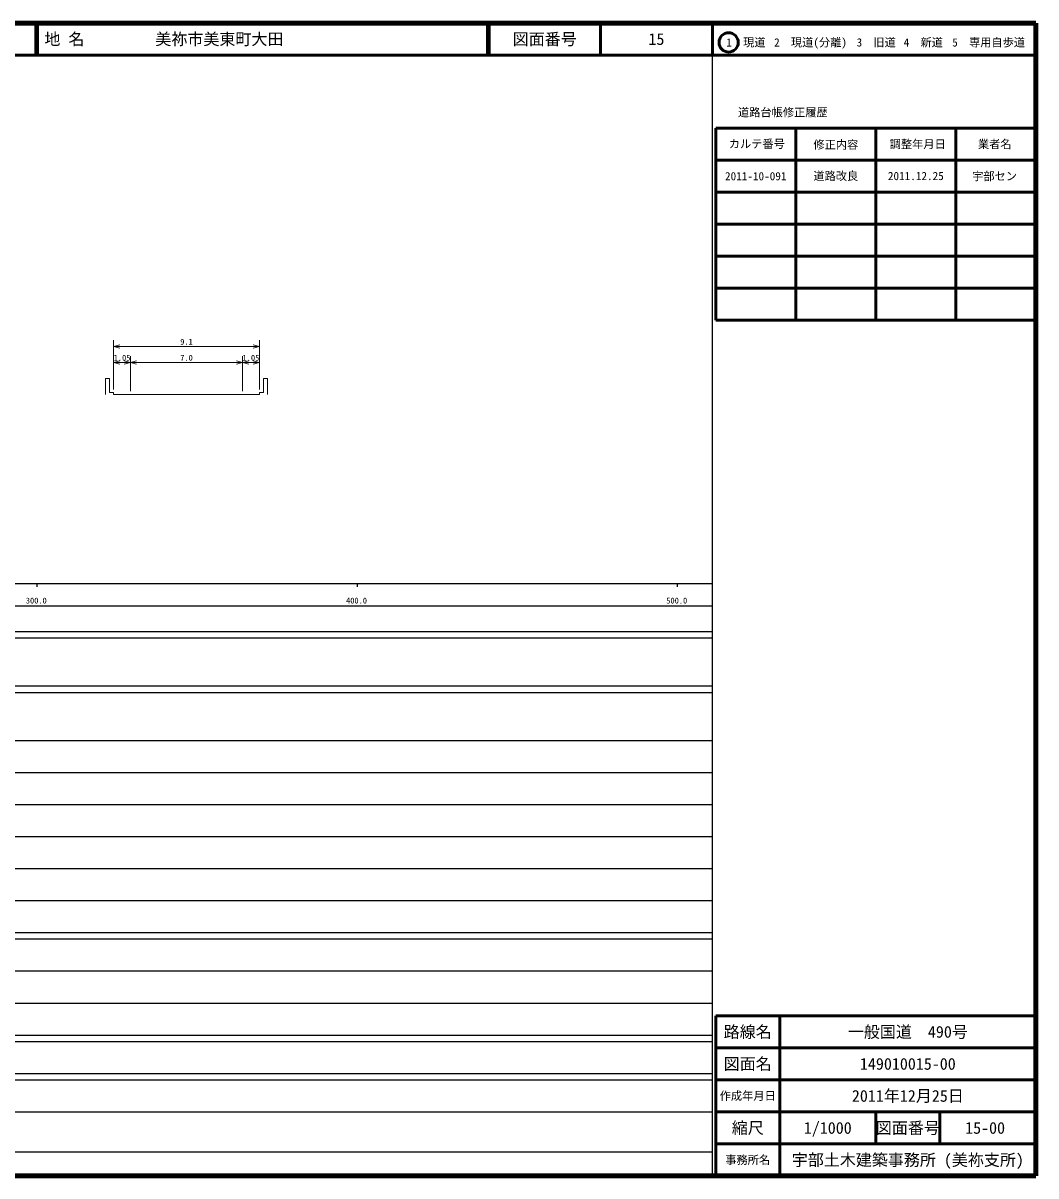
# Model space of a CAD drawing. Units: millimetres on the paper, enlarged 1000 times, with parts at other scales. Extents: x 40000 to 680000, y 20000 to 380000.
# Drawn here: x 363711 to 680000, y 20000 to 380000 of the extents above; entities that cross this region are included whole.
import ezdxf
from ezdxf.enums import TextEntityAlignment as Align

# ---------------------------------------------------------------- set-up
doc = ezdxf.new("R2010")
doc.units = ezdxf.units.MM
doc.header["$LTSCALE"] = 1000
for name, color, linetype, lineweight in [('M-STR-HTXT', 7, 'Continuous', 13), ('M-TTL', 2, 'Continuous', 140), ('M-TTL-BAND', 7, 'Continuous', 25), ('M-TTL-FRAM', 2, 'Continuous', 50), ('M-TTL-LINE', 7, 'Continuous', 50)]:
    doc.layers.add(name, color=color, linetype=linetype, lineweight=lineweight)
doc.layers.add('M-TTL-TXT', color=7, linetype='Continuous')
doc.styles.add('ＭＳ ゴシック', font='')
doc.styles.get('ＭＳ ゴシック').set_extended_font_data('MS Gothic')

msp = doc.modelspace()

# ---------------------------------------------------------------- linework, layer by layer
at = {"layer": 'M-STR-HTXT'}
for p, q in [((391996, 265611), (391996, 281011)), ((437496, 265611), (437496, 281011)), ((393928, 279529), (391996, 279011)), ((391996, 279011), (437496, 279011)), ((391996, 279011), (393928, 278494)), ((437496, 279011), (435564, 279529)), ((435564, 278494), (437496, 279011)), ((393928, 274529), (391996, 274011)), ((391996, 274011), (397246, 274011)), ((391996, 274011), (393928, 273494)), ((397246, 274011), (395314, 274529)), ((395314, 273494), (397246, 274011)), ((397246, 265011), (397246, 276011)), ((399178, 274529), (397246, 274011)), ((397246, 274011), (432246, 274011)), ((397246, 274011), (399178, 273494)), ((432246, 274011), (430314, 274529)), ((430314, 273494), (432246, 274011)), ((432246, 265011), (432246, 276011)), ((434178, 274529), (432246, 274011)), ((432246, 274011), (437496, 274011)), ((432246, 274011), (434178, 273494)), ((437496, 274011), (435564, 274529)), ((435564, 273494), (437496, 274011)), ((390746, 269011), (389496, 269011)), ((389496, 264011), (389496, 269011)), ((390746, 264611), (390746, 269011)), ((438746, 264611), (438746, 269011)), ((438746, 269011), (439996, 269011)), ((439996, 264011), (439996, 269011)), ((391996, 264611), (390746, 264611)), ((391996, 264011), (391996, 264611)), ((391996, 264011), (437496, 264011)), ((437496, 264011), (437496, 264611)), ((437496, 264611), (438746, 264611))]:
    msp.add_line(p, q, dxfattribs=at)
at = {"layer": 'M-TTL'}
for p, q in [((680000, 380000), (40000, 380000)), ((680000, 20000), (680000, 380000)), ((40000, 20000), (680000, 20000))]:
    msp.add_line(p, q, dxfattribs=at)
at = {"layer": 'M-TTL-BAND'}
for p, q in [((579000, 20000), (579000, 370000)), ((40000, 205000), (579000, 205000)), ((368000, 205000), (368000, 204000)), ((468000, 205000), (468000, 204000)), ((568000, 205000), (568000, 204000)), ((68000, 198000), (579000, 198000)), ((40000, 190000), (579000, 190000)), ((40000, 188000), (579000, 188000)), ((40000, 173000), (579000, 173000)), ((40000, 171000), (579000, 171000)), ((40000, 156000), (579000, 156000)), ((46000, 146000), (579000, 146000)), ((52000, 136000), (579000, 136000)), ((46000, 126000), (579000, 126000)), ((52000, 116000), (579000, 116000)), ((46000, 106000), (579000, 106000)), ((40000, 96000), (579000, 96000)), ((40000, 94000), (579000, 94000)), ((49000, 84000), (579000, 84000)), ((40000, 74000), (579000, 74000)), ((40000, 64000), (579000, 64000)), ((40000, 62000), (579000, 62000)), ((40000, 52000), (579000, 52000)), ((40000, 50000), (579000, 50000)), ((40000, 40000), (579000, 40000)), ((68000, 27500), (579000, 27500))]:
    msp.add_line(p, q, dxfattribs=at)
at = {"layer": 'M-TTL-FRAM'}
for p, q in [((580000, 347197), (580000, 287197)), ((580000, 347197), (680000, 347197)), ((580000, 287197), (680000, 287197)), ((680000, 70000), (580000, 70000)), ((580000, 70000), (580000, 20000))]:
    msp.add_line(p, q, dxfattribs=at)
at = {"layer": 'M-TTL-LINE'}
for p, q in [((367750, 380000), (367750, 370000)), ((368250, 380000), (368250, 370000)), ((508747, 380000), (508747, 370000)), ((509247, 380000), (509247, 370000)), ((543997, 380000), (543997, 370000)), ((579000, 380000), (579000, 370000)), ((40000, 370000), (680000, 370000)), ((605000, 347197), (605000, 287197)), ((630000, 347197), (630000, 287197)), ((655000, 347197), (655000, 287197)), ((580000, 337197), (680000, 337197)), ((580000, 327197), (680000, 327197)), ((580000, 317197), (680000, 317197)), ((580000, 307197), (680000, 307197)), ((580000, 297197), (680000, 297197)), ((600000, 70000), (600000, 20000)), ((680000, 60000), (580000, 60000)), ((680000, 50000), (580000, 50000)), ((680000, 40000), (580000, 40000)), ((630000, 40000), (630000, 30000)), ((650000, 40000), (650000, 30000)), ((680000, 30000), (580000, 30000))]:
    msp.add_line(p, q, dxfattribs=at)
msp.add_circle((584031, 373958), 3000, dxfattribs=at)

# ---------------------------------------------------------------- texts
at = {"layer": 'M-STR-HTXT', "style": 'ＭＳ ゴシック'}
for s, p in [('9.1', (414746, 279011)), ('1.05', (394621, 274011)), ('7.0', (414746, 274011)), ('1.05', (434871, 274011))]:
    msp.add_text(s, height=1833, dxfattribs=at).set_placement(p, align=Align.BOTTOM_CENTER)
at = {"layer": 'M-TTL-BAND', "style": 'ＭＳ ゴシック'}
for s, p in [('300.0', (367844, 198195)), ('400.0', (467844, 198195)), ('500.0', (567844, 198195))]:
    msp.add_text(s, height=1833, dxfattribs=at).set_placement(p, align=Align.BOTTOM_CENTER)
at = {"layer": 'M-TTL-TXT', "style": 'ＭＳ ゴシック'}
for s, p in [('地 名', (370380, 375000)), ('美祢市美東町大田', (405024, 375000))]:
    msp.add_text(s, height=3666, dxfattribs=at).set_placement(p, align=Align.MIDDLE_LEFT)
for s, height, p in [('図面番号', 3666, (526622, 375000)), ('15', 3666, (561497, 375000)), ('1\u3000現道', 2566, (589448, 373958)), ('2\u3000現道(分離)', 2566, (609619, 373958)), ('3\u3000旧道', 2566, (630121, 373958)), ('4\u3000新道', 2566, (644824, 373958)), ('5\u3000専用自歩道', 2566, (665228, 373958)), ('道路台帳修正履歴', 2566, (600968, 352113)), ('カルテ番号', 2566, (592839, 342277)), ('修正内容', 2566, (617509, 342023)), ('調整年月日', 2566, (643089, 342197)), ('業者名', 2566, (667134, 342197)), ('2011-10-091', 2566, (592500, 332189)), ('道路改良', 2566, (617500, 332245)), ('2011.12.25', 2566, (642500, 332245)), ('宇部セン', 2566, (667077, 332189)), ('路線名', 3666, (590000, 65000)), ('路線名', 3666, (590000, 65000)), ('一般国道\u3000490号', 3666, (640000, 65000)), ('図面名', 3666, (590000, 55000)), ('図面名', 3666, (590000, 55000)), ('149010015-00', 3666, (640000, 55000)), ('2011年12月25日', 3666, (640000, 45000)), ('作成年月日', 2566, (590000, 45000)), ('作成年月日', 2566, (590000, 45000)), ('縮尺', 3666, (590000, 35000)), ('縮尺', 3666, (590000, 35000)), ('1/1000', 3666, (615000, 35000)), ('図面番号', 3666, (640000, 35000)), ('図面番号', 3666, (640000, 35000)), ('15-00', 3666, (664125, 35000)), ('事務所名', 2566, (590000, 25000)), ('事務所名', 2566, (590000, 25000)), ('宇部土木建築事務所 (美祢支所)', 3666, (640000, 25000))]:
    msp.add_text(s, height=height, dxfattribs=at).set_placement(p, align=Align.MIDDLE_CENTER)

doc.saveas('drawing.dxf')
